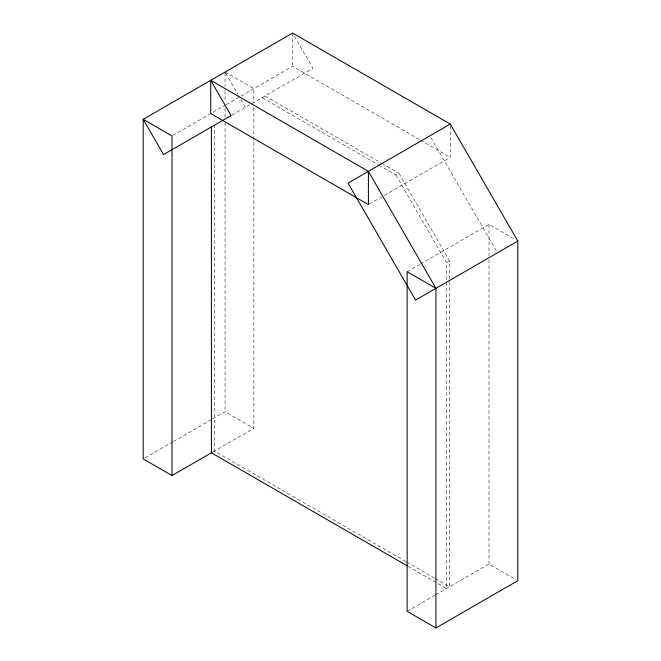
<?xml version="1.0" encoding="UTF-8"?>
<svg xmlns="http://www.w3.org/2000/svg" width="661" height="661" viewBox="0 0 661 661"><rect width="100%" height="100%" fill="white"/><g stroke="black" fill="none" stroke-linecap="round" stroke-linejoin="round"><path stroke-width="0.5" stroke-dasharray="3.31 2.48" d="M172.885 135.431L225.855 104.843M226.277 104.603L240.513 96.382M240.984 96.109L292.6 66.315L419.603 139.636M231.862 115.154L312.967 68.331L294.632 36.578M378.943 165.176L395.889 174.967L398.922 173.215L449.587 260.963L449.587 278.496M369.292 204.1L383.529 195.879M384.421 195.359L450.273 157.343L450.273 124.078M407.135 271.696L419.595 264.507M420.487 263.987L489 224.434L515.192 239.546M408.11 566.37L446.555 588.563L446.555 262.714L449.587 260.963M144.974 457.908L172.554 441.978M173.446 441.465L211.71 419.371M212.602 418.859L225.062 411.663L253.865 428.295L253.865 138.546M212.933 451.934L253.865 428.295M407.135 611.318L434.723 595.396M435.607 594.875L489 564.056L516.059 579.672M420.495 140.157L450.273 157.343M225.062 72.041L253.865 88.673L253.865 102.455M265.111 95.961L381.083 162.912M381.975 163.424L398.922 173.215M262.078 97.712L378.051 164.663M405.78 561.519L214.445 451.058L214.445 125.21M406.672 562.032L434.384 578.036M435.277 578.549L449.587 586.811L449.587 279.529M430.898 137.562L497.444 252.824M395.889 174.967L446.555 262.714M225.566 72.925L238.299 94.977M240.844 99.39L245.429 107.322M489 224.434L489 255.741M489 259.864L489 564.056M292.6 33.05L292.6 66.315M253.865 107.611L253.865 137.513M225.062 73.074L225.062 86.492M225.062 90.623L225.062 101.984M225.062 108.173L225.062 117.468M225.062 122.624L225.062 411.663"/><path stroke-width="0.99" d="M450.273 124.078L348.033 183.105L415.571 300.086L517.811 241.058L450.273 124.078L292.6 33.05L143.189 119.311L143.189 458.932L172 475.565L212.041 452.446M435.938 627.95L435.938 288.328L407.135 271.696L407.135 611.318L435.938 627.95L517.811 580.68L517.811 241.058M368.4 171.348L368.4 204.613L210.727 113.576L210.727 80.32L368.4 171.348L435.938 288.328M407.217 565.849L211.413 452.81L211.413 126.962M210.727 80.32L231.094 115.592L163.556 154.591L143.189 119.311L172 135.943L172 475.565"/></g></svg>
